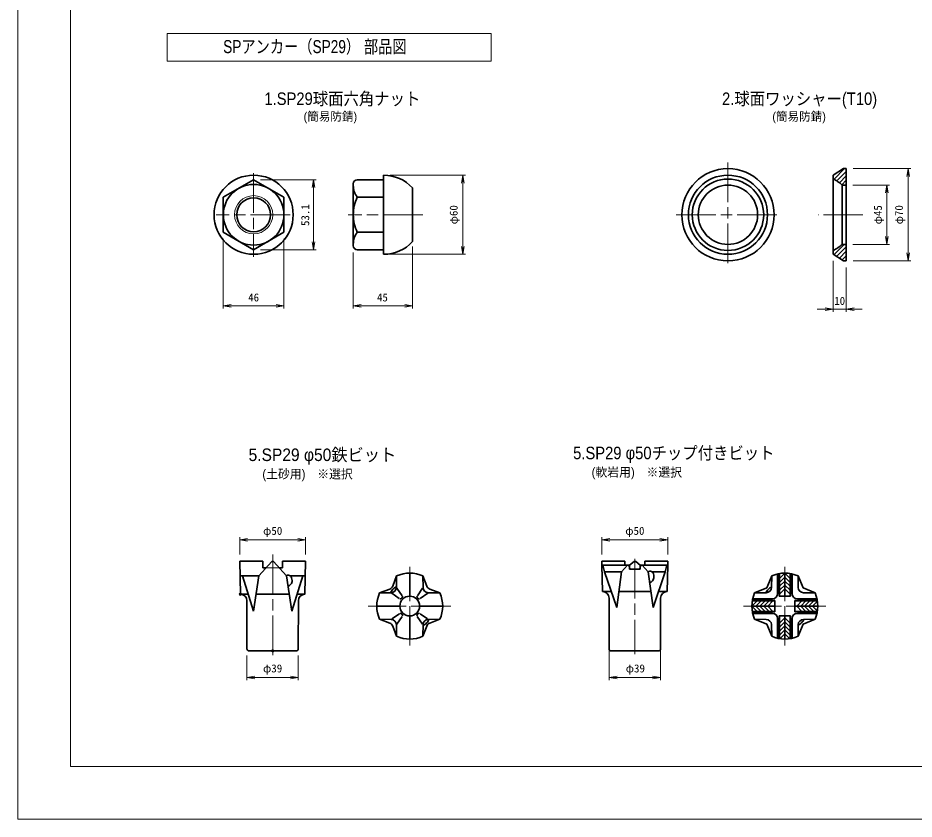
# Model space of a CAD drawing. Units: millimetres at full size, sheet at 1:2.5. Extents: x 4006 to 5686, y -945 to 258.
# Drawn here: x 4006 to 4686, y -930 to -322 of the extents above; entities that cross this region are included whole.
import ezdxf
from ezdxf.enums import TextEntityAlignment as Align

# ---------------------------------------------------------------- set-up
doc = ezdxf.new("R2010")
doc.units = ezdxf.units.MM
doc.header["$LTSCALE"] = 2.5
doc.header["$PDMODE"] = 32
doc.header["$PDSIZE"] = 1.25
doc.linetypes.add('CHAIN', pattern=[18.5, 12, -1.5, 3.5, -1.5])
doc.linetypes.add('DASHED_SPACED', pattern=[12, 6, -6])
for name, color, linetype, lineweight in [('1外形線', 7, 'Continuous', 35), ('2細い実線', 3, 'Continuous', 20), ('3隠れ線', 2, 'DASHED_SPACED', 13), ('4中心線', 1, 'CHAIN', 15), ('6寸法線', 4, 'Continuous', 13), ('7 枠・タイトル', 7, 'Continuous', 13)]:
    doc.layers.add(name, color=color, linetype=linetype, lineweight=lineweight)
doc.styles.add('ＭＳ ゴシック', font='')
doc.styles.add('ＭＳ Ｐゴシック', font='')
doc.styles.get('ＭＳ ゴシック').set_extended_font_data('MS Gothic')
doc.styles.get('ＭＳ Ｐゴシック').set_extended_font_data('MS PGothic')
pattern_1 = [(45, (3706.361, -709.966), (-1.6838, 1.6838), [])]

# ---------------------------------------------------------------- blocks, each defined once
blk = doc.blocks.new('open_arrow')
at = {"color": 0, "linetype": 'Continuous', "lineweight": -2}
blk.add_lwpolyline([(7.5, 1.25), (0, 0), (7.5, -1.25)], dxfattribs=at)

msp = doc.modelspace()

# ---------------------------------------------------------------- hatches: boundary and pattern name
at = {"layer": '2細い実線'}
h = msp.add_hatch(dxfattribs=at)
h.set_pattern_fill('USER', color=256, style=0, pattern_type=2)
h.set_pattern_definition(pattern_1)
h.paths.add_polyline_path([(4624.324, -441.55), (4624.324, -444.438, -0.0702), (4631.324, -449.05), (4634.324, -449.05), (4634.324, -436.55), (4632.324, -436.55)])
h = msp.add_hatch(dxfattribs=at)
h.set_pattern_fill('USER', color=256, style=0, pattern_type=2)
h.set_pattern_definition(pattern_1)
h.paths.add_polyline_path([(4634.324, -494.05), (4631.324, -494.05, -0.0702), (4624.324, -498.662), (4624.324, -501.55), (4632.324, -506.55), (4634.324, -506.55)])

# ---------------------------------------------------------------- linework, layer by layer
at = {"layer": '1外形線'}
for p, q in [((4283.229, -471.55), (4283.229, -441.55)), ((4624.324, -441.55), (4632.324, -436.55)), ((4624.324, -441.55), (4624.324, -501.55)), ((4632.324, -436.55), (4634.324, -436.55)), ((4634.324, -436.55), (4634.324, -506.55)), ((4161.601, -458.279), (4184.601, -445)), ((4184.601, -445), (4207.601, -458.279)), ((4260.229, -495.1), (4260.229, -448)), ((4283.229, -445), (4263.229, -445)), ((4305.229, -491.946), (4305.229, -451.154)), ((4631.324, -494.05), (4631.324, -449.05)), ((4634.324, -449.05), (4631.324, -449.05)), ((4161.601, -458.279), (4161.601, -484.821)), ((4207.601, -458.279), (4207.601, -484.821)), ((4283.229, -458.275), (4263.229, -458.275)), ((4283.229, -471.55), (4283.229, -501.55)), ((4161.601, -484.821), (4184.601, -498.1)), ((4184.601, -498.1), (4207.601, -484.821)), ((4283.229, -484.825), (4263.229, -484.825)), ((4634.324, -494.05), (4631.324, -494.05)), ((4283.229, -498.1), (4263.229, -498.1)), ((4283.229, -501.55), (4283.229, -498.1)), ((4624.324, -501.55), (4632.324, -506.55)), ((4632.324, -506.55), (4634.324, -506.55)), ((4174.055, -734.418), (4174.555, -759.418)), ((4174.055, -734.418), (4191.555, -734.418)), ((4191.555, -734.418), (4191.555, -739.418)), ((4206.555, -734.418), (4206.555, -739.418)), ((4206.555, -734.418), (4224.055, -734.418)), ((4224.055, -734.418), (4223.555, -759.418)), ((4188.49, -745.418), (4198.32, -734.741)), ((4194.014, -739.418), (4191.555, -739.418)), ((4209.621, -745.418), (4199.791, -734.741)), ((4204.097, -739.418), (4206.555, -739.418)), ((4448.874, -737.458), (4449.374, -757.458)), ((4448.875, -734.458), (4448.875, -737.458)), ((4448.875, -734.458), (4466.375, -734.458)), ((4448.875, -737.458), (4469.875, -737.458)), ((4449.487, -737.458), (4450.962, -742.458)), ((4463.874, -742.458), (4468.374, -737.458)), ((4466.375, -734.458), (4466.375, -737.458)), ((4469.875, -740.458), (4469.625, -737.458)), ((4469.875, -737.458), (4473.239, -734.686)), ((4469.875, -737.458), (4469.875, -739.458)), ((4469.875, -740.458), (4477.875, -740.458)), ((4477.875, -737.458), (4474.51, -734.686)), ((4477.875, -740.458), (4478.125, -737.458)), ((4477.875, -737.458), (4477.875, -739.458)), ((4477.875, -737.458), (4498.875, -737.458)), ((4483.875, -742.458), (4479.375, -737.458)), ((4481.375, -734.458), (4498.875, -734.458)), ((4481.375, -734.458), (4481.375, -737.458)), ((4498.262, -737.458), (4496.787, -742.458)), ((4498.874, -737.458), (4498.374, -757.458)), ((4498.875, -734.458), (4498.875, -737.458)), ((4174.275, -745.418), (4188.49, -745.418)), ((4176.143, -745.418), (4184.56, -772.418)), ((4184.56, -772.418), (4188.49, -745.418)), ((4213.551, -772.418), (4209.621, -745.418)), ((4223.836, -745.418), (4212.223, -745.418)), ((4221.968, -745.418), (4213.551, -772.418)), ((4293.05, -745.543), (4290.181, -753.236)), ((4293.051, -745.543), (4292.908, -754.378)), ((4303.05, -743.456), (4303.05, -760.956)), ((4313.05, -745.543), (4313.193, -754.378)), ((4313.051, -745.543), (4315.92, -753.237)), ((4450.962, -742.458), (4460.086, -769.458)), ((4450.962, -742.458), (4463.875, -742.458)), ((4463.875, -742.458), (4460.086, -769.458)), ((4483.875, -742.458), (4487.663, -769.458)), ((4484.251, -742.458), (4483.875, -742.458)), ((4496.787, -742.458), (4486.893, -742.458)), ((4496.787, -742.458), (4487.663, -769.458)), ((4577.715, -745.543), (4573.926, -754.667)), ((4577.715, -745.543), (4577.572, -754.378)), ((4582.215, -744.068), (4582.215, -758.956)), ((4583.465, -760.956), (4583.465, -743.82)), ((4583.715, -760.956), (4583.715, -743.778)), ((4587.715, -760.956), (4587.715, -743.456)), ((4591.715, -760.956), (4591.715, -743.778)), ((4591.965, -760.956), (4591.965, -743.82)), ((4593.215, -744.068), (4593.215, -758.956)), ((4601.503, -754.667), (4597.715, -745.543)), ((4597.715, -745.543), (4597.857, -754.378)), ((4293.303, -754.821), (4297.298, -760.591)), ((4573.926, -754.667), (4564.802, -758.456)), ((4610.628, -758.456), (4601.503, -754.667)), ((4174.555, -759.418), (4180.507, -759.418)), ((4186.452, -759.418), (4199.055, -759.418)), ((4211.659, -759.418), (4199.055, -759.418)), ((4223.556, -759.418), (4217.604, -759.418)), ((4222.353, -759.418), (4223.555, -759.418)), ((4223.055, -759.418), (4223.405, -759.418)), ((4280.138, -758.456), (4287.831, -755.587)), ((4280.138, -758.456), (4288.973, -758.313)), ((4289.458, -758.738), (4295.149, -762.678)), ((4312.769, -754.863), (4308.829, -760.554)), ((4316.685, -758.709), (4310.915, -762.704)), ((4325.963, -758.456), (4317.128, -758.313)), ((4325.963, -758.456), (4318.27, -755.587)), ((4449.374, -757.458), (4456.031, -757.458)), ((4461.77, -757.458), (4473.875, -757.458)), ((4485.979, -757.458), (4473.875, -757.458)), ((4498.375, -757.458), (4491.718, -757.458)), ((4564.802, -758.456), (4573.637, -758.313)), ((4583.465, -760.956), (4591.965, -760.956)), ((4610.628, -758.456), (4601.792, -758.313)), ((4179.555, -764.418), (4179.497, -800.916)), ((4218.555, -764.418), (4218.497, -800.916)), ((4454.375, -762.458), (4454.375, -800.958)), ((4493.375, -762.458), (4493.375, -800.958)), ((4580.215, -764.456), (4563.037, -764.456)), ((4580.215, -764.206), (4563.079, -764.206)), ((4578.215, -762.956), (4563.327, -762.956)), ((4580.215, -764.206), (4580.215, -772.706)), ((4595.215, -764.206), (4612.351, -764.206)), ((4595.215, -772.706), (4595.215, -764.206)), ((4595.215, -764.456), (4612.393, -764.456)), ((4597.215, -762.956), (4612.102, -762.956)), ((4278.051, -768.456), (4295.551, -768.456)), ((4289.416, -778.203), (4295.186, -774.208)), ((4328.051, -768.456), (4310.551, -768.456)), ((4316.643, -778.174), (4310.952, -774.234)), ((4580.215, -768.456), (4562.715, -768.456)), ((4580.215, -772.456), (4563.037, -772.456)), ((4580.215, -772.706), (4563.079, -772.706)), ((4578.215, -773.956), (4563.327, -773.956)), ((4595.215, -768.456), (4612.715, -768.456)), ((4595.215, -772.456), (4612.393, -772.456)), ((4595.215, -772.706), (4612.351, -772.706)), ((4597.215, -773.956), (4612.102, -773.956)), ((4280.138, -778.456), (4287.831, -781.325)), ((4280.138, -778.456), (4288.973, -778.599)), ((4293.332, -782.049), (4297.272, -776.358)), ((4303.05, -793.456), (4303.05, -775.956)), ((4312.797, -782.091), (4308.803, -776.32)), ((4325.963, -778.456), (4317.128, -778.599)), ((4325.963, -778.456), (4318.27, -781.325)), ((4564.802, -778.456), (4573.926, -782.244)), ((4564.802, -778.456), (4573.637, -778.598)), ((4582.215, -792.843), (4582.215, -777.956)), ((4583.465, -775.956), (4583.465, -793.092)), ((4583.465, -775.956), (4591.965, -775.956)), ((4583.715, -775.956), (4583.715, -793.134)), ((4587.715, -775.956), (4587.715, -793.456)), ((4591.715, -775.956), (4591.715, -793.134)), ((4591.965, -775.956), (4591.965, -793.092)), ((4593.215, -792.843), (4593.215, -777.956)), ((4601.503, -782.244), (4610.628, -778.456)), ((4610.628, -778.456), (4601.792, -778.598)), ((4293.05, -791.369), (4290.181, -783.675)), ((4293.05, -791.369), (4292.908, -782.533)), ((4313.051, -791.369), (4313.193, -782.534)), ((4313.051, -791.369), (4315.92, -783.675)), ((4573.926, -782.244), (4577.715, -791.369)), ((4577.715, -791.369), (4577.572, -782.533)), ((4597.715, -791.369), (4601.503, -782.244)), ((4597.715, -791.369), (4597.857, -782.533)), ((4180.997, -802.416), (4216.997, -802.416)), ((4455.875, -802.458), (4491.875, -802.458))]:
    msp.add_line(p, q, dxfattribs=at)
for centre, radius in [((4184.601, -471.55), 30), ((4544.536, -471.55), 35), ((4544.536, -471.55), 30), ((4184.601, -471.55), 22.993), ((4544.536, -471.55), 27.1), ((4544.536, -471.55), 22.5), ((4184.601, -471.55), 12.85), ((4303.051, -768.456), 7.5)]:
    msp.add_circle(centre, radius, dxfattribs=at)
for centre, radius, start, end in [((4283.229, -471.55), 30, 42.83343, 90), ((4263.229, -448), 3, 90, 180), ((4611.481, -471.55), 30, 48.59038, 64.65267), ((4275.229, -449.275), 15, 180, 216.8699), ((4291.1, -471.55), 30.871, 154.53143, 180), ((4291.1, -471.55), 30.871, 180, 205.46857), ((4275.229, -493.825), 15, 143.1301, 180), ((4263.229, -495.1), 3, 180, 270), ((4283.229, -471.55), 30, 270, 317.16657), ((4611.481, -471.55), 30, 295.34733, 311.40962), ((4199.055, -735.418), 1, 42.63257, 137.36775), ((4470.875, -739.458), 1, 180, 270), ((4473.875, -735.458), 1, 50.51384, 129.48643), ((4476.875, -739.458), 1, 270, 0), ((4303.051, -768.456), 25, 66.42174, 113.57811), ((4587.715, -768.456), 25, 66.42182, 113.57818), ((4286.434, -751.839), 4, 290.45185, 339.55022), ((4288.908, -754.314), 4, 270.92546, 359.07542), ((4317.193, -754.314), 4, 180.92546, 269.07542), ((4319.668, -751.839), 4, 200.45185, 249.55022), ((4573.573, -754.314), 4, 270.92545, 359.0752), ((4601.857, -754.314), 4, 180.92523, 269.0752), ((4174.555, -764.418), 5, 0, 90), ((4223.555, -764.418), 5, 90, 180), ((4303.051, -768.456), 25, 156.42182, 203.57818), ((4295.638, -761.044), 2, 267.48394, 2.51082), ((4310.463, -761.044), 2, 177.48394, 272.51082), ((4303.051, -768.456), 25, 336.42178, 23.57817), ((4449.375, -762.458), 5, 0, 90), ((4498.375, -762.458), 5, 90, 180), ((4587.715, -768.456), 25, 156.42178, 203.57818), ((4578.215, -758.956), 4, 270, 0), ((4597.215, -758.956), 4, 180, 270), ((4587.715, -768.456), 25, 336.42182, 23.57818), ((4295.638, -775.868), 2, 357.48394, 92.51082), ((4310.463, -775.868), 2, 87.48394, 182.51082), ((4578.215, -777.956), 4, 0, 90), ((4597.215, -777.956), 4, 90, 180), ((4286.433, -785.073), 4, 20.45193, 69.55002), ((4288.908, -782.598), 4, 0.92546, 89.07542), ((4317.193, -782.598), 4, 90.92545, 179.07542), ((4319.667, -785.073), 4, 110.45185, 159.55022), ((4573.573, -782.598), 4, 0.92524, 89.07542), ((4601.857, -782.598), 4, 90.92523, 179.0752), ((4303.051, -768.456), 25, 246.42182, 293.57818), ((4587.715, -768.456), 25, 246.42174, 293.57818), ((4180.997, -800.916), 1.5, 180, 270), ((4216.997, -800.916), 1.5, 270, 0), ((4455.875, -800.958), 1.5, 180, 270), ((4491.875, -800.958), 1.5, 270, 0)]:
    msp.add_arc(centre, radius, start, end, dxfattribs=at)
for centre, major_axis, ratio, start_param, end_param in [((4210.782, -748.918), (0, 3.991), 0.751418, 4.712389, 6.7198451), ((4485.572, -745.958), (0, 3.958), 0.714598, 4.712389, 6.9089501), ((4485.572, -745.958), (0, 4.345), 0.65093, 2.9237833, 4.712389), ((4210.782, -748.918), (0, 4.123), 0.727508, 3.1244758, 4.712389), ((4291.324, -756.73), (2.828, 2.828), 0.384016, 0.6507752, 2.4907664), ((4576.017, -756.758), (2.828, 2.828), 0.339736, 0.6931551, 2.4483994), ((4314.777, -780.182), (2.828, 2.828), 0.384016, 3.7924189, 5.6324102), ((4599.412, -780.154), (2.828, 2.828), 0.339736, 3.8347859, 5.5900302)]:
    msp.add_ellipse(centre, major_axis=major_axis, ratio=ratio, start_param=start_param, end_param=end_param, dxfattribs=at)
for p in [(4174.555, -759.418), (4198.997, -802.416)]:
    msp.add_point(p, dxfattribs=at)
at = {"layer": '2細い実線'}
for p, q in [((4583.715, -747.456), (4587.715, -743.456)), ((4583.715, -750.456), (4587.715, -746.456)), ((4591.715, -747.456), (4587.715, -743.456)), ((4591.715, -750.456), (4587.715, -746.456)), ((4583.715, -753.456), (4587.715, -749.456)), ((4583.715, -756.456), (4587.715, -752.456)), ((4591.715, -753.456), (4587.715, -749.456)), ((4591.715, -756.456), (4587.715, -752.456)), ((4583.714, -759.456), (4587.714, -755.456)), ((4591.715, -759.456), (4587.715, -755.456)), ((4566.715, -764.456), (4562.715, -768.456)), ((4569.715, -764.456), (4565.715, -768.456)), ((4572.715, -764.456), (4568.715, -768.456)), ((4575.715, -764.456), (4571.715, -768.456)), ((4578.715, -764.456), (4574.715, -768.456)), ((4600.715, -764.456), (4596.715, -768.456)), ((4603.715, -764.456), (4599.715, -768.456)), ((4606.715, -764.456), (4602.715, -768.456)), ((4609.715, -764.456), (4605.715, -768.456)), ((4612.436, -764.734), (4608.715, -768.456)), ((4566.715, -772.456), (4562.715, -768.456)), ((4569.715, -772.456), (4565.715, -768.456)), ((4572.715, -772.456), (4568.715, -768.456)), ((4575.715, -772.456), (4571.715, -768.456)), ((4578.715, -772.456), (4574.715, -768.456)), ((4600.715, -772.456), (4596.715, -768.456)), ((4603.715, -772.456), (4599.715, -768.456)), ((4606.715, -772.456), (4602.715, -768.456)), ((4609.715, -772.456), (4605.715, -768.456)), ((4612.436, -772.177), (4608.715, -768.456)), ((4583.715, -781.456), (4587.715, -777.456)), ((4583.715, -784.456), (4587.715, -780.456)), ((4591.715, -781.456), (4587.715, -777.456)), ((4591.715, -784.456), (4587.715, -780.456)), ((4583.715, -787.456), (4587.715, -783.456)), ((4583.715, -790.456), (4587.715, -786.456)), ((4591.715, -787.456), (4587.715, -783.456)), ((4591.715, -790.456), (4587.715, -786.456)), ((4583.993, -793.177), (4587.715, -789.456)), ((4591.436, -793.177), (4587.715, -789.456))]:
    msp.add_line(p, q, dxfattribs=at)
msp.add_circle((4184.601, -471.55), 14.5, dxfattribs=at)
at = {"layer": '3隠れ線'}
msp.add_line((4193.641, -739.418), (4204.47, -739.418), dxfattribs=at)
at = {"layer": '4中心線'}
for p, q in [((4544.536, -432.005), (4544.536, -511.095)), ((4184.601, -440.093), (4184.601, -503.408)), ((4212.234, -471.55), (4156.133, -471.55)), ((4312.906, -471.55), (4256.377, -471.55)), ((4505.278, -471.55), (4583.795, -471.55)), ((4646.982, -471.55), (4613.112, -471.55)), ((4199.055, -729.399), (4199.055, -806.375)), ((4473.867, -732.7), (4473.867, -804.918)), ((4303.05, -798.411), (4303.05, -738.726)), ((4587.715, -798.411), (4587.715, -738.726)), ((4334.132, -768.456), (4271.595, -768.456)), ((4618.82, -768.456), (4556.282, -768.456))]:
    msp.add_line(p, q, dxfattribs=at)
at = {"layer": '6寸法線'}
for p, q in [((4288.309, -441.55), (4345.293, -441.55)), ((4343.293, -501.55), (4343.293, -441.55)), ((4639.467, -436.55), (4683.252, -436.55)), ((4681.252, -436.55), (4681.252, -506.55)), ((4189.681, -445), (4232.135, -445)), ((4230.135, -498.1), (4230.135, -445)), ((4639.404, -449.05), (4667.18, -449.05)), ((4665.18, -449.05), (4665.18, -494.05)), ((4161.601, -489.901), (4161.601, -542.672)), ((4207.601, -489.901), (4207.601, -542.672)), ((4305.229, -495.526), (4305.229, -542.672)), ((4639.404, -494.05), (4667.18, -494.05)), ((4189.681, -498.1), (4232.135, -498.1)), ((4260.229, -500.18), (4260.229, -542.672)), ((4288.309, -501.55), (4345.293, -501.55)), ((4624.324, -506.63), (4624.324, -545.288)), ((4639.467, -506.55), (4683.252, -506.55)), ((4634.324, -511.63), (4634.324, -545.288)), ((4161.601, -540.672), (4207.601, -540.672)), ((4260.229, -540.672), (4305.229, -540.672)), ((4612.324, -543.288), (4646.324, -543.288)), ((4174.055, -729.338), (4174.055, -716.276)), ((4174.055, -718.276), (4224.055, -718.276)), ((4224.055, -729.338), (4224.055, -716.276)), ((4448.875, -729.378), (4448.875, -716.276)), ((4448.875, -718.276), (4498.875, -718.276)), ((4498.875, -729.378), (4498.875, -716.276)), ((4454.375, -796.038), (4454.375, -824.65)), ((4493.375, -796.038), (4493.375, -824.65)), ((4179.497, -805.996), (4179.497, -824.65)), ((4218.497, -805.996), (4218.497, -824.65)), ((4179.497, -822.65), (4218.497, -822.65)), ((4454.375, -822.65), (4493.375, -822.65))]:
    msp.add_line(p, q, dxfattribs=at)
at = {"layer": '7 枠・タイトル'}
for p, q in [((4005.728, 257.966), (4005.728, -930.034)), ((4045.728, 217.966), (4045.728, -890.034)), ((4118.864, -354.908), (4118.864, -334.109)), ((4118.864, -334.109), (4364.793, -334.109)), ((4364.793, -354.908), (4364.793, -334.109)), ((4118.864, -354.908), (4364.793, -354.908)), ((4045.728, -890.034), (5645.728, -890.034)), ((4005.728, -930.034), (5685.728, -930.034))]:
    msp.add_line(p, q, dxfattribs=at)

# ---------------------------------------------------------------- block references
at = {"layer": '6寸法線', "xscale": 0.8, "yscale": 0.8}
for p, rotation in [((4343.293, -441.55), 270), ((4681.252, -436.55), 270), ((4230.135, -445), 270), ((4665.18, -449.05), 270), ((4665.18, -494.05), 90), ((4230.135, -498.1), 90), ((4343.293, -501.55), 90), ((4681.252, -506.55), 90), ((4207.601, -540.672), 180), ((4305.229, -540.672), 180), ((4624.324, -543.288), 180), ((4224.055, -718.276), 180), ((4498.875, -718.276), 180), ((4218.497, -822.65), 180), ((4493.375, -822.65), 180)]:
    msp.add_blockref('open_arrow', p, dxfattribs=dict(at, rotation=rotation))
for p in [(4161.601, -540.672), (4260.229, -540.672), (4634.324, -543.288), (4174.055, -718.276), (4448.875, -718.276), (4179.497, -822.65), (4454.375, -822.65)]:
    msp.add_blockref('open_arrow', p, dxfattribs=at)

# ---------------------------------------------------------------- texts
at = {"layer": '6寸法線', "style": 'ＭＳ ゴシック'}
for s, p in [('53.1', (4223.735, -471.821)), ('φ60', (4336.374, -471.55)), ('φ45', (4658.26, -471.55)), ('φ70', (4674.332, -471.55))]:
    msp.add_text(s, height=6.076, rotation=90, dxfattribs=at).set_placement(p, align=Align.MIDDLE_CENTER)
for s, p in [('46', (4184.601, -534.272)), ('45', (4282.339, -534.272)), ('10', (4629.324, -536.888)), ('φ50', (4199.055, -711.356)), ('φ50', (4473.875, -711.356)), ('φ39', (4198.997, -815.73)), ('φ39', (4474.258, -815.73))]:
    msp.add_text(s, height=6.076, dxfattribs=at).set_placement(p, align=Align.MIDDLE_CENTER)
at = {"layer": '7 枠・タイトル', "style": 'ＭＳ Ｐゴシック', "width": 0.8}
msp.add_text('SPアンカー（SP29） 部品図', height=9.897, dxfattribs=at).set_placement((4161.47, -351.894), align=Align.BOTTOM_LEFT)
at = {"layer": '7 枠・タイトル', "style": 'ＭＳ Ｐゴシック', "width": 0.9}
for s, p in [('1.SP29球面六角ナット', (4311.115, -383.531)), ('2.球面ワッシャー(T10)', (4657.735, -383.531))]:
    msp.add_text(s, height=9.501, dxfattribs=at).set_placement(p, align=Align.MIDDLE_RIGHT)
at = {"layer": '7 枠・タイトル', "style": 'ＭＳ Ｐゴシック'}
for p in [(4242.833, -397.002), (4598.522, -397.002)]:
    msp.add_text('(簡易防錆)', height=6.433, dxfattribs=at).set_placement(p, align=Align.MIDDLE_CENTER)
for s, height, width, p in [('5.SP29 φ50鉄ビット', 9.501, 0.95, (4236.779, -653.658)), ('5.SP29 φ50チップ付きビット', 9.501, 0.9, (4503.455, -652.273)), ('(土砂用)\u3000※選択', 6.928, 0.95, (4225.518, -668.19)), ('(軟岩用)\u3000※選択', 6.928, 0.95, (4475.387, -666.81))]:
    msp.add_text(s, height=height, dxfattribs=dict(at, width=width)).set_placement(p, align=Align.MIDDLE_CENTER)

doc.saveas('drawing.dxf')
